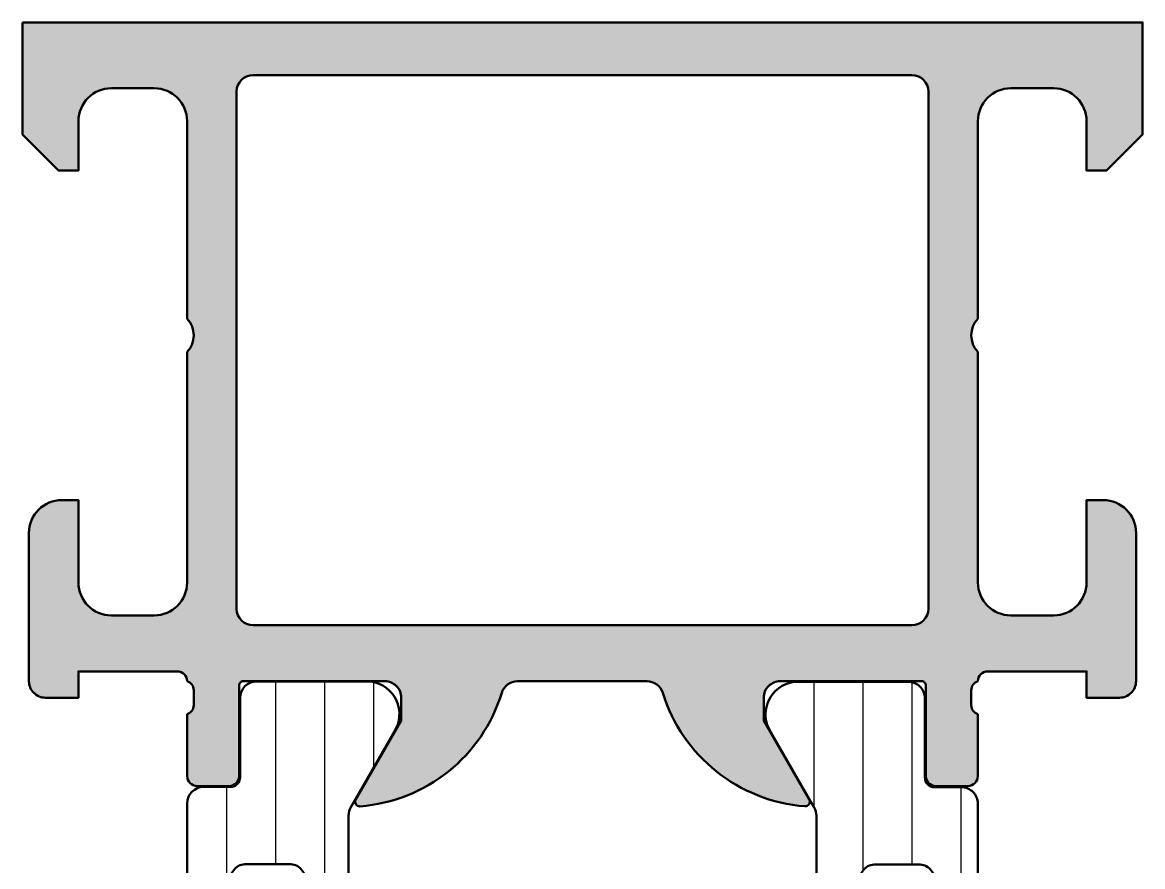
# Model space of a CAD drawing. Extents: x 0 to 99.5, y 0 to 75.
# Drawn here: x 25 to 59, y 49.37 to 75 of the extents above; entities that cross this region are included whole.
import ezdxf

# ---------------------------------------------------------------- set-up
doc = ezdxf.new("R2010")
doc.units = 0
for name, color, linetype, lineweight in [('0S-Alu contour', 7, 'Continuous', 50), ('0S-Alu hatch', 252, 'Continuous', 25), ('0S-Plastic contour', 254, 'Continuous', 50), ('0S-Plastic hatch', 253, 'Continuous', 25)]:
    doc.layers.add(name, color=color, linetype=linetype, lineweight=lineweight)
pattern_1 = [(90, (0, 0), (-1.4859, 0), [])]

# ---------------------------------------------------------------- blocks, each defined once
blk = doc.blocks.new('278494__E409FA07_4B68_46C9_A946_C04938913BA2___253997F3_532F_47BC_B5EF_C2DB76C4D0B0_')
at = {"layer": '0S-Plastic hatch'}
h = blk.add_hatch(dxfattribs=at)
h.set_pattern_fill('ANSI31', color=256, scale=0.4680000000000001, angle=45, style=0)
h.set_pattern_definition(pattern_1)
edge = h.paths.add_edge_path()
edge.add_line((49.10001335768118, 50.91837585755105), (49.10109967011226, 16.56410710195165))
edge.add_ellipse((48.60109967042158, 16.56408951432983), major_axis=(-0.5000000000000039, 0), ratio=1, start_angle=150.0020786985385, end_angle=180.0020153930485, ccw=False)
edge.add_line((49.03412144206225, 16.31410522425305), (47.71573444427519, 14.03040062299795))
edge.add_arc((48.48087800394226, 13.49523790017699), 0.9337257663774359, 145.0299865112281, 265.9377034822482)
edge.add_line((48.41473187801976, 12.56385801161241), (51.89127337382561, 12.56247964232921))
edge.add_arc((51.98301131253415, 12.96209423562533), 0.4100093566904566, 257.0708527112512, 365.3209498611013)
edge.add_line((52.39125388022087, 13.00011631476727), (52.39083500000806, 15.40011468410577))
edge.add_ellipse((52.69083499981127, 15.40012555034009), major_axis=(-0.299999999999997, 0), ratio=1, start_angle=-89.99792470211378, end_angle=0.002075297898500139, ccw=False)
edge.add_line((52.69082413357695, 15.70012555014329), (53.50115546639186, 15.7001541765615))
edge.add_arc((53.50114003500755, 16.20015149742134), 0.499997321097973, 270.0017683158601, 360.0023822800018)
edge.add_line((54.00113735567333, 16.20017228662405), (54.00245790066327, 17.04124453175193))
edge.add_ellipse((54.20245790066326, 17.04124453175193), major_axis=(-0.1999999999999886, 0), ratio=1, start_angle=270, end_angle=360, ccw=False)
edge.add_line((54.20245790066326, 17.24124453175192), (58.30245790065162, 17.24124453175192))
edge.add_arc((58.30245790065163, 17.74124453175192), 0.5000000000000036, 269.9999999999992, 360)
edge.add_line((58.80245790065163, 17.74124453175192), (58.80245790065117, 18.57199375510997))
edge.add_arc((57.80245790065171, 18.57199375510995), 0.9999999999994599, 0, 74.99999999891914)
edge.add_line((58.06127694577231, 19.53791958139361), (57.30245790065174, 19.74124453175186))
edge.add_line((57.30245790065174, 19.74124453175186), (57.30245790065162, 18.74124453175192))
edge.add_line((57.30245790065162, 18.74124453175192), (55.00245790066327, 18.74124453175192))
edge.add_ellipse((55.00416714638449, 19.74537101595356), major_axis=(-1.004127938958018, 0), ratio=1, start_angle=0.23408772131568867, end_angle=89.90246998467933, ccw=False)
edge.add_line((54.00004758793659, 19.74126856077778), (54.00004758793659, 22.74114691492147))
edge.add_ellipse((55.00416693450429, 22.73711855907433), major_axis=(-1.004127427074074, 0), ratio=1, start_angle=270.0975179750846, end_angle=359.770140321516, ccw=False)
edge.add_line((55.00245790066323, 23.74124453175193), (57.30245790065163, 23.74124453175193))
edge.add_line((57.30245790065163, 23.74124453175193), (57.30245790065162, 22.74124453175192))
edge.add_line((57.30245790065162, 22.74124453175192), (58.06127694577229, 22.9445694820801))
edge.add_arc((57.8024579006515, 23.91049530836434), 1.000000000000067, 285.0000000010829, 360)
edge.add_line((58.80245790065156, 23.91049530836431), (58.80245790065157, 24.74124453175198))
edge.add_arc((58.30245790065163, 24.74124453175198), 0.4999999999999503, 0, 90)
edge.add_line((58.30245790065163, 25.24124453175193), (54.20245790066334, 25.24124453175192))
edge.add_ellipse((54.20418645355861, 25.44541762759517), major_axis=(-0.2041804127758787, 0), ratio=1, start_angle=1.1558689438169267, end_angle=89.51493893428051, ccw=False)
edge.add_line((54.00004758793658, 25.44129882875583), (54.00002466637857, 51.28266563830801))
edge.add_arc((53.50002734551873, 51.28265020692371), 0.4999973210979765, 0.0017683158931002, 90.00238227991125)
edge.add_line((53.50000655631604, 51.78264752758949), (52.68967522350112, 51.7826189011713))
edge.add_ellipse((52.68966435726681, 52.08261890097451), major_axis=(-0.3000000000000041, 0), ratio=1, start_angle=0.002075297898500139, end_angle=90.0020752978848, ccw=False)
edge.add_line((52.38966435746359, 52.08260803474018), (52.38990937804442, 54.48260642812567))
edge.add_arc((51.88991340083818, 54.4825909575059), 0.4999959774455817, 0.0017728167248697, 90.00237777907287)
edge.add_line((51.88989265096827, 54.98258693452093), (48.41335115516244, 54.98246028705684))
edge.add_arc((48.55569765604421, 53.99264736758614), 0.9999960709244795, 98.18368334978535, 212.7290913977266)
edge.add_line((47.71446458982397, 53.45198197183561), (49.03301701928037, 51.16837288258624))
edge.add_ellipse((48.60001335802833, 50.91835722439185), major_axis=(-0.5000000000000445, 0), ratio=1, start_angle=180.0021352027152, end_angle=210.0020718972304, ccw=False)
edge = h.paths.add_edge_path()
edge.add_ellipse((52.20057596571727, 48.94123218105939), major_axis=(-0.5000000020876287, 0), ratio=1, start_angle=180, end_angle=270.001899102617, ccw=False)
edge.add_line((52.7005759678049, 48.9412321828775), (52.70057596780491, 40.09123828639324))
edge.add_ellipse((52.2005759656476, 40.09123828827069), major_axis=(-0.5000000021573073, 0), ratio=1, start_angle=89.99810091050358, end_angle=180, ccw=False)
edge.add_line((52.20055939296528, 39.59123828638804), (50.90056528665254, 39.59123828638804))
edge.add_ellipse((50.90056164729581, 40.09123464703129), major_axis=(-0.4999963606564967, 0), ratio=1, start_angle=-0.000417042864683026, end_angle=90.00041704259593, ccw=False)
edge.add_line((50.40056528665257, 40.09123828638805), (50.40056528665256, 48.94123218287235))
edge.add_ellipse((50.90056164729592, 48.94123582222899), major_axis=(-0.4999963606566104, 0), ratio=1, start_angle=-90.0004170425845, end_angle=0.00041704286462618256, ccw=False)
edge.add_line((50.90056528665254, 49.44123218287235), (52.20055939292045, 49.44123218287235))
edge = h.paths.add_edge_path()
edge.add_line((50.40056528664218, 29.39123218357601), (50.40056528664217, 38.09123828709168))
edge.add_ellipse((50.90056528664218, 38.09123828708648), major_axis=(-0.5000000000000142, 0), ratio=1, start_angle=270.000000001192, end_angle=360, ccw=False)
edge.add_line((50.90056528663178, 38.59123828708649), (52.2005759677841, 38.5912382870865))
edge.add_ellipse((52.20057596779453, 38.09123828708649), major_axis=(-0.5000000000000071, 0), ratio=1, start_angle=180, end_angle=270.00000000119445, ccw=False)
edge.add_line((52.70057596779453, 38.0912382870917), (52.70057596779452, 29.39123218357601))
edge.add_ellipse((52.20057596779452, 29.39123218357082), major_axis=(-0.5, 0), ratio=1, start_angle=90, end_angle=180, ccw=False)
edge.add_line((52.20057596779452, 28.89123218357081), (50.90056528664216, 28.89123218357082))
edge.add_ellipse((50.90056528664216, 29.39123218357081), major_axis=(-0.4999999999999929, 0), ratio=1, start_angle=0, end_angle=89.9999999999992, ccw=False)
edge = h.paths.add_edge_path()
edge.add_ellipse((50.9005616472855, 27.39123582292748), major_axis=(-0.4999963606565677, 0), ratio=1, start_angle=-90.00041704259098, end_angle=0.00041704286462618256, ccw=False)
edge.add_line((50.90056528664217, 27.89123218357081), (52.20055939291009, 27.89123218357082))
edge.add_ellipse((52.2005759657069, 27.39123218175785), major_axis=(-0.5000000020876216, 0), ratio=1, start_angle=180, end_angle=270.0018991026154, ccw=False)
edge.add_line((52.70057596779452, 27.39123218357595), (52.70057596779452, 18.54122302830261))
edge.add_ellipse((52.20059122658359, 18.54122302829741), major_axis=(-0.4999847412109304, 0), ratio=1, start_angle=89.9999999999992, end_angle=180, ccw=False)
edge.add_line((52.20059122658359, 18.04123828708648), (50.90058054543124, 18.04123828708649))
edge.add_ellipse((50.90058054543123, 18.54125354587554), major_axis=(-0.5000152587890554, 0), ratio=1, start_angle=0, end_angle=90.0000000000008, ccw=False)
edge.add_line((50.40056528664218, 18.54125354588073), (50.40056528664218, 27.39123218357081))
at = {"layer": '0S-Alu contour', "color": 7}
for points in [[(50.90056528665254, 49.44123218287235), (52.20055939292045, 49.44123218287235)], [(50.40056528665257, 40.09123828638805), (50.40056528665256, 48.94123218287235)], [(52.7005759678049, 48.9412321828775), (52.70057596780491, 40.09123828639324)], [(52.20055939296528, 39.59123828638804), (50.90056528665254, 39.59123828638804)], [(50.90056528663178, 38.59123828708649), (52.2005759677841, 38.5912382870865)], [(50.40056528664218, 29.39123218357601), (50.40056528664217, 38.09123828709168)], [(52.70057596779453, 38.0912382870917), (52.70057596779452, 29.39123218357601)], [(52.20057596779452, 28.89123218357081), (50.90056528664216, 28.89123218357082)], [(50.90056528664217, 27.89123218357081), (52.20055939291009, 27.89123218357082)], [(50.40056528664218, 18.54125354588073), (50.40056528664218, 27.39123218357081)], [(52.70057596779452, 27.39123218357595), (52.70057596779452, 18.54122302830261)], [(52.20059122658359, 18.04123828708648), (50.90058054543124, 18.04123828708649)]]:
    blk.add_lwpolyline(points, dxfattribs=at)
at = {"layer": '0S-Alu contour', "color": 7, "extrusion": (0, 0, -1)}
for centre, radius, start, end in [((-50.90056164729592, 48.94123582222899), 0.4999963606566104, 359.9995829571354, 90.00041704258453), ((-52.20057596571727, 48.94123218105939), 0.5000000020876287, 89.99810089738295, 180), ((-50.90056164729581, 40.09123464703129), 0.4999963606564967, 269.9995829574041, 0.0004170428646345), ((-52.2005759656476, 40.09123828827069), 0.5000000021573073, 180, 270.0018990894964), ((-50.90056528664218, 38.09123828708648), 0.5000000000000142, 0, 89.99999999880797), ((-52.20057596779453, 38.09123828708649), 0.5000000000000071, 89.99999999880554, 180), ((-50.90056528664216, 29.39123218357081), 0.4999999999999929, 270.0000000000008, 0), ((-52.20057596779452, 29.39123218357082), 0.5, 180, 270), ((-50.9005616472855, 27.39123582292748), 0.4999963606565677, 359.9995829571354, 90.00041704259102), ((-52.2005759657069, 27.39123218175785), 0.5000000020876216, 89.99810089738456, 180), ((-50.90058054543123, 18.54125354587554), 0.5000152587890554, 269.9999999999992, 0), ((-52.20059122658359, 18.54122302829741), 0.4999847412109304, 180, 270.0000000000008)]:
    blk.add_arc(centre, radius, start, end, dxfattribs=at)
at = {"layer": '0S-Plastic contour', "color": 7}
for points in [[(51.88989265096827, 54.98258693452093), (48.41335115516244, 54.98246028705684)], [(52.38966435746359, 52.08260803474018), (52.38990937804442, 54.48260642812567)], [(47.71446458982397, 53.45198197183561), (49.03301701928037, 51.16837288258624)], [(53.50000655631604, 51.78264752758949), (52.68967522350112, 51.7826189011713)], [(54.00004758793658, 25.44129882875583), (54.00002466637857, 51.28266563830801)], [(49.10001335768118, 50.91837585755105), (49.10109967011226, 16.56410710195165)], [(58.30245790065163, 25.24124453175193), (54.20245790066334, 25.24124453175192)], [(58.80245790065156, 23.91049530836431), (58.80245790065157, 24.74124453175198)], [(55.00245790066323, 23.74124453175193), (57.30245790065163, 23.74124453175193), (57.30245790065162, 22.74124453175192), (58.06127694577229, 22.9445694820801)], [(54.00004758793659, 19.74126856077778), (54.00004758793659, 22.74114691492147)], [(58.06127694577231, 19.53791958139361), (57.30245790065174, 19.74124453175186), (57.30245790065162, 18.74124453175192), (55.00245790066327, 18.74124453175192)], [(58.80245790065163, 17.74124453175192), (58.80245790065117, 18.57199375510997)], [(54.00113735567333, 16.20017228662405), (54.00245790066327, 17.04124453175193)], [(54.20245790066326, 17.24124453175192), (58.30245790065162, 17.24124453175192)], [(49.03412144206225, 16.31410522425305), (47.71573444427519, 14.03040062299795)], [(52.69082413357695, 15.70012555014329), (53.50115546639186, 15.7001541765615)], [(52.39125388022087, 13.00011631476727), (52.39083500000806, 15.40011468410577)], [(48.41473187801976, 12.56385801161241), (51.89127337382561, 12.56247964232921)]]:
    blk.add_lwpolyline(points, dxfattribs=at)
for centre, radius, start, end in [((48.55569765604421, 53.99264736758614), 0.9999960709244795, 98.18368334978535, 212.7290913977266), ((51.88991340083818, 54.4825909575059), 0.4999959774455817, 0.0017728167248697, 90.00237777907287), ((53.50002734551873, 51.28265020692371), 0.4999973210979765, 0.0017683158931002, 90.00238227991125), ((58.30245790065163, 24.74124453175198), 0.4999999999999503, 0, 90), ((57.8024579006515, 23.91049530836434), 1.000000000000067, 285.0000000010829, 0), ((57.80245790065171, 18.57199375510995), 0.9999999999994599, 0, 74.99999999891914), ((58.30245790065163, 17.74124453175192), 0.5000000000000036, 269.9999999999992, 0), ((53.50114003500755, 16.20015149742134), 0.499997321097973, 270.0017683158601, 0.0023822800018465), ((48.48087800394226, 13.49523790017699), 0.9337257663774359, 145.0299865112281, 265.9377034822482), ((51.98301131253415, 12.96209423562533), 0.4100093566904566, 257.0708527112512, 5.320949861101293)]:
    blk.add_arc(centre, radius, start, end, dxfattribs=at)
at = {"layer": '0S-Plastic contour', "color": 7, "extrusion": (0, 0, -1)}
for centre, radius, start, end in [((-52.68966435726681, 52.08261890097451), 0.3000000000000041, 269.9979247021152, 359.9979247021015), ((-48.60001335802833, 50.91835722439185), 0.5000000000000445, 149.9979281027696, 179.9978647972848), ((-54.20418645355861, 25.44541762759517), 0.2041804127758787, 270.4850610657195, 358.8441310561831), ((-55.00416693450429, 22.73711855907433), 1.004127427074074, 0.2298596784839961, 89.90248202491541), ((-55.00416714638449, 19.74537101595356), 1.004127938958018, 270.0975300153207, 359.7659122786843), ((-54.20245790066326, 17.04124453175193), 0.1999999999999886, 0, 90), ((-48.60109967042158, 16.56408951432983), 0.5000000000000039, 179.9979846069515, 209.9979213014615), ((-52.69083499981127, 15.40012555034009), 0.299999999999997, 359.9979247021015, 89.99792470211386)]:
    blk.add_arc(centre, radius, start, end, dxfattribs=at)
blk = doc.blocks.new('278494__2B57D407_AF23_4EA8_9488_E07FFDFF017F___48A98C68_042B_4F08_BE9D_E976C84121B2_')
at = {"layer": '0S-Plastic hatch'}
h = blk.add_hatch(dxfattribs=at)
h.set_pattern_fill('ANSI31', color=256, scale=0.4680000000000001, angle=45, style=0)
h.set_pattern_definition(pattern_1)
edge = h.paths.add_edge_path()
edge.add_line((29.99877796263965, 51.29239849579136), (29.99989065212846, 16.20989978628896))
edge.add_arc((30.49988797297496, 16.20991564438835), 0.4999973210979844, 180.0018172140356, 270.0020240769151)
edge.add_line((30.49990563628357, 15.70991832360236), (31.31024036318132, 15.70994695015035))
edge.add_ellipse((31.31025096122688, 15.40994695033755), major_axis=(-0.2999999999999952, 0), ratio=1, start_angle=179.9941505606587, end_angle=270.0020240776059, ccw=False)
edge.add_line((31.61025095966345, 15.40991632274461), (31.61000594044926, 13.00995942318864))
edge.add_arc((32.11000191765549, 13.00997489380615), 0.4999959774455781, 180.0017728165192, 270.0020872367506)
edge.add_line((32.11002013208574, 12.50997891669234), (35.58656416333124, 12.51010556425521))
edge.add_arc((35.44421766244946, 13.49991848372592), 0.9999960709244822, 278.1836833497857, 392.729091397724)
edge.add_line((36.28545072866974, 14.04058387947641), (34.96689829921332, 16.32419296872581))
edge.add_ellipse((35.39990196046537, 16.57420862692021), major_axis=(-0.500000000000057, 0), ratio=1, start_angle=0.0018117430832944592, end_angle=30.002071897229484, ccw=False)
edge.add_line((34.89990196071528, 16.57419281647699), (34.89881564832208, 50.92846052653914))
edge.add_ellipse((35.39881564807214, 50.92847633698223), major_axis=(-0.5000000000000295, 0), ratio=1, start_angle=-29.997921301458405, end_angle=0.0018117430832944592, ccw=False)
edge.add_line((34.96579387643144, 51.17846062705901), (36.28418087421845, 53.46216522831403))
edge.add_arc((35.44290864355972, 54.00276968240859), 0.9999960709244801, 327.2750591980408, 441.8204672459872)
edge.add_line((35.58518344047393, 54.99259291108501), (32.1086392008576, 54.99246626352849))
edge.add_arc((32.10865741528784, 54.49247028641469), 0.4999959774455663, 90.00208723675065, 180.0100001036723)
edge.add_line((31.6086614454578, 54.49238301974997), (31.60908031411313, 52.09249266103334))
edge.add_ellipse((31.30908031868242, 52.09244030097198), major_axis=(-0.2999999999999998, 0), ratio=1, start_angle=90.00202407656298, end_angle=180.010000035117, ccw=False)
edge.add_line((31.30909091672252, 51.79244030115917), (30.49875762017753, 51.79241167467669))
edge.add_arc((30.49877528348613, 51.29241435389072), 0.4999973210979595, 90.00202407691594, 180.0018172140356)
edge = h.paths.add_edge_path()
edge.add_line((31.29933935069917, 40.10133366773611), (31.29933935069917, 48.95134282300945))
edge.add_ellipse((31.7993240919101, 48.95134282301465), major_axis=(-0.4999847412109304, 0), ratio=1, start_angle=269.9999999999992, end_angle=360, ccw=False)
edge.add_line((31.79932409191011, 49.45132756422558), (33.09933477306245, 49.45132756422558))
edge.add_ellipse((33.09933477306246, 48.95131230543652), major_axis=(-0.5000152587890554, 0), ratio=1, start_angle=180, end_angle=270.0000000000008, ccw=False)
edge.add_line((33.59935003185152, 48.95131230543133), (33.59935003185152, 40.10133366774126))
edge.add_ellipse((33.09935367120819, 40.10133002838458), major_axis=(-0.4999963606565677, 0), ratio=1, start_angle=89.9995829574089, end_angle=180.0004170428646, ccw=False)
edge.add_line((33.09935003185151, 39.60133366774126), (31.7993559255836, 39.60133366774126))
edge.add_ellipse((31.79933935278679, 40.10133366955422), major_axis=(-0.5000000020876216, 0), ratio=1, start_angle=0, end_angle=90.00189910261582, ccw=False)
edge = h.paths.add_edge_path()
edge.add_line((31.29933935069916, 29.40132756422037), (31.29933935069917, 38.10133366773606))
edge.add_ellipse((31.79933935069917, 38.10133366774126), major_axis=(-0.5, 0), ratio=1, start_angle=270, end_angle=360, ccw=False)
edge.add_line((31.79933935069917, 38.60133366774126), (33.09935003185153, 38.60133366774126))
edge.add_ellipse((33.09935003185153, 38.10133366774127), major_axis=(-0.4999999999999929, 0), ratio=1, start_angle=180, end_angle=270, ccw=False)
edge.add_line((33.59935003185152, 38.10133366773607), (33.59935003185152, 29.40132756422038))
edge.add_ellipse((33.0993500318515, 29.40132756422559), major_axis=(-0.5000000000000142, 0), ratio=1, start_angle=90.000000001192, end_angle=180, ccw=False)
edge.add_line((33.0993500318619, 28.90132756422558), (31.79933935070958, 28.90132756422558))
edge.add_ellipse((31.79933935069916, 29.40132756422558), major_axis=(-0.5, 0), ratio=1, start_angle=0, end_angle=90.00000000119371, ccw=False)
edge = h.paths.add_edge_path()
edge.add_line((31.29933935068879, 18.55133366843456), (31.29933935068879, 27.40132756491882))
edge.add_ellipse((31.79933935284609, 27.40132756304137), major_axis=(-0.5000000021573073, 0), ratio=1, start_angle=269.9981009105044, end_angle=360, ccw=False)
edge.add_line((31.7993559255284, 27.90132756492402), (33.09935003184114, 27.90132756492404))
edge.add_ellipse((33.09935367119786, 27.40133120428077), major_axis=(-0.4999963606565109, 0), ratio=1, start_angle=179.9995829571355, end_angle=270.0004170425959, ccw=False)
edge.add_line((33.59935003184113, 27.40132756492401), (33.59935003184113, 18.55133366843972))
edge.add_ellipse((33.09935367119775, 18.55133002908308), major_axis=(-0.4999963606566246, 0), ratio=1, start_angle=89.9995829574155, end_angle=180.0004170428646, ccw=False)
edge.add_line((33.09935003184113, 18.05133366843971), (31.79935592557323, 18.05133366843971))
edge.add_ellipse((31.7993393527764, 18.55133367025268), major_axis=(-0.5000000020876216, 0), ratio=1, start_angle=0, end_angle=90.00189910261747, ccw=False)
at = {"layer": '0S-Alu contour', "color": 7}
for points in [[(31.79932409191011, 49.45132756422558), (33.09933477306245, 49.45132756422558)], [(31.29933935069917, 40.10133366773611), (31.29933935069917, 48.95134282300945)], [(33.59935003185152, 48.95131230543133), (33.59935003185152, 40.10133366774126)], [(33.09935003185151, 39.60133366774126), (31.7993559255836, 39.60133366774126)], [(31.79933935069917, 38.60133366774126), (33.09935003185153, 38.60133366774126)], [(31.29933935069916, 29.40132756422037), (31.29933935069917, 38.10133366773606)], [(33.59935003185152, 38.10133366773607), (33.59935003185152, 29.40132756422038)], [(33.0993500318619, 28.90132756422558), (31.79933935070958, 28.90132756422558)], [(31.7993559255284, 27.90132756492402), (33.09935003184114, 27.90132756492404)], [(31.29933935068879, 18.55133366843456), (31.29933935068879, 27.40132756491882)], [(33.59935003184113, 27.40132756492401), (33.59935003184113, 18.55133366843972)], [(33.09935003184113, 18.05133366843971), (31.79935592557323, 18.05133366843971)]]:
    blk.add_lwpolyline(points, dxfattribs=at)
at = {"layer": '0S-Alu contour', "color": 7, "extrusion": (0, 0, -1)}
for centre, radius, start, end in [((-31.7993240919101, 48.95134282301465), 0.4999847412109304, 0, 90.00000000000081), ((-33.09933477306246, 48.95131230543652), 0.5000152587890554, 89.9999999999992, 180), ((-31.79933935278679, 40.10133366955422), 0.5000000020876216, 269.9981008973842, 0), ((-33.09935367120819, 40.10133002838458), 0.4999963606565677, 179.9995829571354, 270.0004170425911), ((-31.79933935069917, 38.10133366774126), 0.5, 0, 90), ((-33.09935003185153, 38.10133366774127), 0.4999999999999929, 90, 180), ((-31.79933935069916, 29.40132756422558), 0.5, 269.9999999988063, 0), ((-33.0993500318515, 29.40132756422559), 0.5000000000000142, 180, 269.999999998808), ((-31.79933935284609, 27.40132756304137), 0.5000000021573073, 0, 90.00189908949562), ((-33.09935367119786, 27.40133120428077), 0.4999963606565109, 89.99958295740409, 180.0004170428646), ((-31.7993393527764, 18.55133367025268), 0.5000000020876216, 269.9981008973825, 0), ((-33.09935367119775, 18.55133002908308), 0.4999963606566246, 179.9995829571354, 270.0004170425845)]:
    blk.add_arc(centre, radius, start, end, dxfattribs=at)
at = {"layer": '0S-Plastic contour', "color": 7}
for points in [[(35.58518344047393, 54.99259291108501), (32.1086392008576, 54.99246626352849)], [(31.6086614454578, 54.49238301974997), (31.60908031411313, 52.09249266103334)], [(34.96579387643144, 51.17846062705901), (36.28418087421845, 53.46216522831403)], [(31.30909091672252, 51.79244030115917), (30.49875762017753, 51.79241167467669)], [(29.99877796263965, 51.29239849579136), (29.99989065212846, 16.20989978628896)], [(34.89990196071528, 16.57419281647699), (34.89881564832208, 50.92846052653914)], [(36.28545072866974, 14.04058387947641), (34.96689829921332, 16.32419296872581)], [(30.49990563628357, 15.70991832360236), (31.31024036318132, 15.70994695015035)], [(31.61025095966345, 15.40991632274461), (31.61000594044926, 13.00995942318864)], [(32.11002013208574, 12.50997891669234), (35.58656416333124, 12.51010556425521)]]:
    blk.add_lwpolyline(points, dxfattribs=at)
for centre, radius, start, end in [((32.10865741528784, 54.49247028641469), 0.4999959774455663, 90.00208723675065, 180.0100001036723), ((35.44290864355972, 54.00276968240859), 0.9999960709244801, 327.2750591980408, 81.82046724598729), ((30.49877528348613, 51.29241435389072), 0.4999973210979595, 90.00202407691594, 180.0018172140356), ((30.49988797297496, 16.20991564438835), 0.4999973210979844, 180.0018172140356, 270.0020240769151), ((35.44421766244946, 13.49991848372592), 0.9999960709244822, 278.1836833497857, 32.72909139772397), ((32.11000191765549, 13.00997489380615), 0.4999959774455781, 180.0017728165192, 270.0020872367506)]:
    blk.add_arc(centre, radius, start, end, dxfattribs=at)
at = {"layer": '0S-Plastic contour', "color": 7, "extrusion": (0, 0, -1)}
for centre, radius, start, end in [((-31.30908031868242, 52.09244030097198), 0.2999999999999998, 179.989999964883, 269.997975923437), ((-35.39881564807214, 50.92847633698223), 0.5000000000000295, 359.9981882569167, 29.99792130145844), ((-35.39990196046537, 16.57420862692021), 0.500000000000057, 329.9979281027705, 359.9981882569167), ((-31.31025096122688, 15.40994695033755), 0.2999999999999952, 89.99797592239412, 180.0058494393413)]:
    blk.add_arc(centre, radius, start, end, dxfattribs=at)
blk = doc.blocks.new('345110__2F3C91F0_8526_45E7_B846_BAB7FAEF8F43_')
at = {"layer": '0S-Alu hatch'}
h = blk.add_hatch(color=256, dxfattribs=at)
edge = h.paths.add_edge_path()
edge.add_line((25.00000106811058, 75), (25.00000106811058, 71.5999679203087))
edge.add_line((25.00000106811058, 71.5999679203087), (26.09997665404808, 70.49999257278978))
edge.add_line((26.09997665404808, 70.49999257278978), (26.69995223998558, 70.49999257278978))
edge.add_line((26.69995223998558, 70.49999257278978), (26.69995223998558, 72.00045009804307))
edge.add_ellipse((27.70003863926112, 72.00035606868471), major_axis=(-1.00008640369592, 0), ratio=1, start_angle=270.004949886159, end_angle=359.99461298015063, ccw=False)
edge.add_line((27.69995223998558, 73.00044246864853), (29.00000106811057, 73.00044246864854))
edge.add_ellipse((28.99994625942234, 72.00038766034936), major_axis=(-1.000054809801096, 0), ratio=1, start_angle=180.002703004082, end_angle=269.99685986559257, ccw=False)
edge.add_line((30.00000106811057, 72.00043483925599), (30.00000106811058, 65.99999972534715))
edge.add_ellipse((29.47516172779222, 65.49999972534715), major_axis=(-0.724883668698509, 0), ratio=1, start_angle=136.3884232636867, end_angle=223.6115767363134, ccw=False)
edge.add_line((30.00000106811058, 64.99999972534715), (30.00000106811058, 57.99999972534715))
edge.add_ellipse((28.99994227038162, 58.00005852307612), major_axis=(-1.000058799457449, 0), ratio=1, start_angle=90.0033686636416, end_angle=179.996631336242, ccw=False)
edge.add_line((29.00000106811059, 56.99999972534715), (27.69995223998556, 56.99999972534715))
edge.add_ellipse((27.70003971055452, 58.00008719591609), major_axis=(-1.000087474394151, 0), ratio=1, start_angle=0.005011256110094564, end_angle=89.99498874391782, ccw=False)
edge.add_line((26.69995223998558, 57.99999972534664), (26.69995223998558, 60.49999972534715))
edge.add_line((26.69995223998558, 60.49999972534715), (26.19995223998558, 60.49999972534715))
edge.add_arc((26.20003971055452, 59.49991225477821), 1.000087474394158, 90.00501125608184, 179.9949887438899)
edge.add_line((25.19995223998558, 59.49999972534765), (25.20001327514183, 54.99999972534715))
edge.add_arc((25.69998253452118, 54.99997661371017), 0.499969259913529, 179.9973514386468, 270.0035228322333)
edge.add_line((25.70001327514184, 54.50000735474169), (26.70001327514183, 54.49999972534715))
edge.add_line((26.70001327514183, 54.49999972534715), (26.70001327514182, 55.29999514771043))
edge.add_line((26.70001327514182, 55.29999514771043), (29.69995405472254, 55.29999514771043))
edge.add_ellipse((29.69988057415703, 54.99999515670939), major_axis=(-0.3000000000000337, 0), ratio=1, start_angle=180.024914814169, end_angle=269.9859662455922, ccw=False)
edge.add_ellipse((29.92104409925041, 54.73260501837409), major_axis=(-0.2788950563274296, 0), ratio=1, start_angle=178.8354106258988, end_angle=253.5801235805061, ccw=False)
edge.add_line((30.19988154579345, 54.7269366103757), (30.19988154579343, 54.27334261037571))
edge.add_ellipse((29.92101345015026, 54.26768195089865), major_axis=(-0.2789255417371505, 0), ratio=1, start_angle=106.42459455535351, end_angle=181.1628700728862, ccw=False)
edge.add_line((29.99988054579342, 54.00013861037571), (29.99988054579344, 52.12012761036719))
edge.add_arc((30.29988054579343, 52.12012761036719), 0.2999999999999971, 180, 270)
edge.add_line((30.29988054579343, 51.8201276103672), (31.27985486483622, 51.8201276103672))
edge.add_arc((31.27985486483622, 52.12012761036719), 0.2999999999999971, 270, 360)
edge.add_line((31.57985486483621, 52.12012761036719), (31.57985486483621, 54.88012925171087))
edge.add_ellipse((31.69985486483621, 54.88012925171086), major_axis=(-0.1199999999999974, 0), ratio=1, start_angle=269.99990065165457, end_angle=360, ccw=False)
edge.add_line((31.6998550729109, 55.00012925171068), (35.99987899779808, 55.00012179565966))
edge.add_ellipse((35.99989188005173, 54.50013467805168), major_axis=(-0.499987117773936, 0), ratio=1, start_angle=179.9993980350858, end_angle=270.00147623556404, ccw=False)
edge.add_line((36.49987899779808, 54.50012942505216), (36.49987899779808, 53.80012484741746))
edge.add_line((36.49987899779808, 53.80012484741746), (35.11780838561474, 51.40630046574698))
edge.add_arc((35.23619415551164, 51.33795063410185), 0.1367000000000003, 150.0000814796198, 274.3397826725443)
edge.add_arc((34.87711909478889, 56.06955313799685), 4.881907809369211, 274.3397826725372, 343.0454840365642)
edge.add_ellipse((40.02511063812291, 54.50012179565971), major_axis=(-0.4999999999999369, 0), ratio=1, start_angle=270, end_angle=343.0454840365644, ccw=False)
edge.add_line((40.02511063812291, 55.00012179565964), (43.95784164032277, 55.00012179565965))
edge.add_ellipse((43.95784164032285, 54.5001217956597), major_axis=(-0.4999999999999574, 0), ratio=1, start_angle=197.2895527157438, end_angle=270.000000000009, ccw=False)
edge.add_arc((49.1358846415434, 56.1118668983077), 4.923085062803209, 197.2895527157344, 265.5272736079399)
edge.add_arc((48.76262060419417, 51.34005844365998), 0.1367000000000132, 265.5272736079394, 389.9999185203864)
edge.add_line((48.88100637409109, 51.40840827530514), (47.50015270232688, 53.80012484741746))
edge.add_line((47.50015270232688, 53.80012484741746), (47.50015270232688, 54.50012942505418))
edge.add_ellipse((48.00013982007323, 54.50013467805167), major_axis=(-0.4999871177739381, 0), ratio=1, start_angle=-90.00147623556478, end_angle=0.0006019649143240713, ccw=False)
edge.add_line((48.00015270232688, 55.00012179565965), (52.3001766271981, 55.00012925171069))
edge.add_ellipse((52.30017683527279, 54.88012925171087), major_axis=(-0.1200000000000002, 0), ratio=1, start_angle=180, end_angle=270.0000993483455, ccw=False)
edge.add_line((52.42017683527279, 54.88012925171087), (52.42017683527279, 52.1201276103279))
edge.add_arc((52.72017683527278, 52.1201276103279), 0.29999999999999, 180, 270)
edge.add_line((52.72017683527278, 51.8201276103279), (53.70015115431558, 51.8201276103279))
edge.add_arc((53.70015115431558, 52.1201276103279), 0.2999999999999971, 270, 360)
edge.add_line((54.00015115431557, 52.1201276103279), (54.00015115431557, 54.00013861033642))
edge.add_ellipse((54.07901824995875, 54.26768195085935), major_axis=(-0.2789255417371511, 0), ratio=1, start_angle=-1.1628700728862214, end_angle=73.57540544464513, ccw=False)
edge.add_line((53.80015015431557, 54.27334261033641), (53.80015015431557, 54.72693661033641))
edge.add_ellipse((54.07898760085859, 54.73260501833478), major_axis=(-0.2788950563274022, 0), ratio=1, start_angle=-73.58012358050848, end_angle=1.16458937409692, ccw=False)
edge.add_ellipse((54.30015112597963, 54.99999515668176), major_axis=(-0.3000000000276625, 0), ratio=1, start_angle=270.01403375663676, end_angle=359.9750851880692, ccw=False)
edge.add_line((54.30007764540244, 55.29999514771043), (57.30001830577385, 55.29999514771043))
edge.add_line((57.30001830577385, 55.29999514771043), (57.30001830577385, 54.49999972534715))
edge.add_line((57.30001830577385, 54.49999972534715), (58.30001830577383, 54.50000735474168))
edge.add_arc((58.30004904639451, 54.99997661371016), 0.4999692599135209, 269.9964771677659, 360.0026485613531)
edge.add_line((58.80001830577384, 54.99999972534718), (58.8000793409301, 59.49999972534715))
edge.add_arc((57.79999187036115, 59.49991225477821), 1.000087474394158, 0.0050112561101264, 89.99498874391819)
edge.add_line((57.8000793409301, 60.49999972534715), (57.30007934093009, 60.49999972534715))
edge.add_line((57.30007934093009, 60.49999972534715), (57.30007934093009, 57.99999972534715))
edge.add_ellipse((56.29999194345703, 58.00008712280979), major_axis=(-1.000087401291883, 0), ratio=1, start_angle=90.00501389832078, end_angle=179.9949929319336, ccw=False)
edge.add_line((56.30007946013939, 56.99999972534715), (55.00003063201439, 56.99999972534715))
edge.add_ellipse((55.00008942974336, 58.00005852307612), major_axis=(-1.000058799457453, 0), ratio=1, start_angle=0.0033686637580103707, end_angle=89.9966313363588, ccw=False)
edge.add_line((54.00003063201438, 57.99999972534511), (54.00003063201438, 64.99999972534715))
edge.add_ellipse((54.52486997233275, 65.49999972534715), major_axis=(-0.724883668698509, 0), ratio=1, start_angle=-43.61157673631328, end_angle=43.611576736313395, ccw=False)
edge.add_line((54.00003063201438, 65.99999972534715), (54.00003063201438, 72.00043483925401))
edge.add_ellipse((55.00008544070262, 72.00038766034935), major_axis=(-1.000054809801103, 0), ratio=1, start_angle=270.0031401344082, end_angle=359.997296995918, ccw=False)
edge.add_line((55.00003063201439, 73.00044246864853), (56.30007946013939, 73.00044246864854))
edge.add_ellipse((56.29999301452374, 72.00035614156477), major_axis=(-1.000086330819877, 0), ratio=1, start_angle=180.0053828449331, end_angle=269.995047458617, ccw=False)
edge.add_line((57.30007934093009, 72.00045009804248), (57.30007934093009, 70.49999257278978))
edge.add_line((57.30007934093009, 70.49999257278978), (57.90005492686759, 70.49999257278978))
edge.add_line((57.90005492686759, 70.49999257278978), (59.00003051757813, 71.5999679203087))
edge.add_line((59.00003051757813, 71.5999679203087), (59, 75))
edge.add_line((59, 75), (25.00000106811058, 75))
edge = h.paths.add_edge_path()
edge.add_line((31.50001441955101, 57.19999667358933), (31.50001441955101, 72.8999938602501))
edge.add_ellipse((32.00001716041862, 72.89999111938249), major_axis=(-0.5000027408751199, 0), ratio=1, start_angle=270.0003140785705, end_angle=359.99968592151924, ccw=False)
edge.add_line((32.00001441955101, 73.3999938602501), (52.00001537322532, 73.3999938602501))
edge.add_ellipse((52.00001263235772, 72.89999111938249), major_axis=(-0.500002740875127, 0), ratio=1, start_angle=180.0003140784808, end_angle=269.99968592142943, ccw=False)
edge.add_line((52.50001537322533, 72.8999938602501), (52.50001537322532, 57.19999667359012))
edge.add_ellipse((52.00001263235771, 57.19999941445696), major_axis=(-0.500002740875127, 0), ratio=1, start_angle=90.00031407857142, end_angle=179.9996859215194, ccw=False)
edge.add_line((52.00001537322532, 56.69999667358934), (32.00001441955101, 56.69999667358934))
edge.add_ellipse((32.00001716041861, 57.19999941445694), major_axis=(-0.5000027408751128, 0), ratio=1, start_angle=0.00031407848081244083, end_angle=89.99968592143023, ccw=False)
at = {"layer": '0S-Alu contour', "color": 7}
for points in [[(25.00000106811058, 75), (25.00000106811058, 71.5999679203087), (26.09997665404808, 70.49999257278978), (26.69995223998558, 70.49999257278978), (26.69995223998558, 72.00045009804307)], [(57.30007934093009, 72.00045009804248), (57.30007934093009, 70.49999257278978), (57.90005492686759, 70.49999257278978), (59.00003051757813, 71.5999679203087), (59, 75), (25.00000106811058, 75)], [(32.00001441955101, 73.3999938602501), (52.00001537322532, 73.3999938602501)], [(27.69995223998558, 73.00044246864853), (29.00000106811057, 73.00044246864854)], [(31.50001441955101, 57.19999667358933), (31.50001441955101, 72.8999938602501)], [(52.50001537322533, 72.8999938602501), (52.50001537322532, 57.19999667359012)], [(55.00003063201439, 73.00044246864853), (56.30007946013939, 73.00044246864854)], [(30.00000106811057, 72.00043483925599), (30.00000106811058, 65.99999972534715)], [(54.00003063201438, 65.99999972534715), (54.00003063201438, 72.00043483925401)], [(30.00000106811058, 64.99999972534715), (30.00000106811058, 57.99999972534715)], [(54.00003063201438, 57.99999972534511), (54.00003063201438, 64.99999972534715)], [(26.69995223998558, 57.99999972534664), (26.69995223998558, 60.49999972534715), (26.19995223998558, 60.49999972534715)], [(57.8000793409301, 60.49999972534715), (57.30007934093009, 60.49999972534715), (57.30007934093009, 57.99999972534715)], [(25.19995223998558, 59.49999972534765), (25.20001327514183, 54.99999972534715)], [(58.80001830577384, 54.99999972534718), (58.8000793409301, 59.49999972534715)], [(29.00000106811059, 56.99999972534715), (27.69995223998556, 56.99999972534715)], [(56.30007946013939, 56.99999972534715), (55.00003063201439, 56.99999972534715)], [(52.00001537322532, 56.69999667358934), (32.00001441955101, 56.69999667358934)], [(25.70001327514184, 54.50000735474169), (26.70001327514183, 54.49999972534715), (26.70001327514182, 55.29999514771043), (29.69995405472254, 55.29999514771043)], [(54.30007764540244, 55.29999514771043), (57.30001830577385, 55.29999514771043), (57.30001830577385, 54.49999972534715), (58.30001830577383, 54.50000735474168)], [(31.57985486483621, 52.12012761036719), (31.57985486483621, 54.88012925171087)], [(31.6998550729109, 55.00012925171068), (35.99987899779808, 55.00012179565966)], [(40.02511063812291, 55.00012179565964), (43.95784164032277, 55.00012179565965)], [(48.00015270232688, 55.00012179565965), (52.3001766271981, 55.00012925171069)], [(52.42017683527279, 54.88012925171087), (52.42017683527279, 52.1201276103279)], [(30.19988154579345, 54.7269366103757), (30.19988154579343, 54.27334261037571)], [(36.49987899779808, 54.50012942505216), (36.49987899779808, 53.80012484741746), (35.11780838561474, 51.40630046574698)], [(48.88100637409109, 51.40840827530514), (47.50015270232688, 53.80012484741746), (47.50015270232688, 54.50012942505418)], [(53.80015015431557, 54.27334261033641), (53.80015015431557, 54.72693661033641)], [(29.99988054579342, 54.00013861037571), (29.99988054579344, 52.12012761036719)], [(54.00015115431557, 52.1201276103279), (54.00015115431557, 54.00013861033642)], [(30.29988054579343, 51.8201276103672), (31.27985486483622, 51.8201276103672)], [(52.72017683527278, 51.8201276103279), (53.70015115431558, 51.8201276103279)]]:
    blk.add_lwpolyline(points, dxfattribs=at)
at = {"layer": '0S-Alu contour', "color": 7, "extrusion": (0, 0, -1)}
for centre, radius, start, end in [((-32.00001716041862, 72.89999111938249), 0.5000027408751199, 0.0003140784807261, 89.99968592142947), ((-52.00001263235772, 72.89999111938249), 0.500002740875127, 90.00031407857054, 179.9996859215192), ((-27.70003863926112, 72.00035606868471), 1.00008640369592, 0.0053870198493499, 89.99505011384096), ((-28.99994625942234, 72.00038766034936), 1.000054809801096, 90.00314013440745, 179.997296995918), ((-55.00008544070262, 72.00038766034935), 1.000054809801103, 0.0027030040819815, 89.99685986559176), ((-56.29999301452374, 72.00035614156477), 1.000086330819877, 90.004952541383, 179.9946171550669), ((-29.47516172779222, 65.49999972534715), 0.724883668698509, 136.3884232636866, 223.6115767363133), ((-54.52486997233275, 65.49999972534715), 0.724883668698509, 316.3884232636866, 43.6115767363134), ((-27.70003971055452, 58.00008719591609), 1.000087474394151, 270.0050112560822, 359.9949887438899), ((-28.99994227038162, 58.00005852307612), 1.000058799457449, 180.003368663758, 269.9966313363584), ((-55.00008942974336, 58.00005852307612), 1.000058799457453, 270.0033686636412, 359.996631336242), ((-56.29999194345703, 58.00008712280979), 1.000087401291883, 180.0050070680665, 269.9949861016792), ((-32.00001716041861, 57.19999941445694), 0.5000027408751128, 270.0003140785698, 359.9996859215192), ((-52.00001263235771, 57.19999941445696), 0.500002740875127, 180.0003140784807, 269.9996859214286), ((-29.69988057415703, 54.99999515670939), 0.3000000000000337, 90.0140337544078, 179.975085185831), ((-54.30015112597963, 54.99999515668176), 0.3000000000276625, 0.0249148119308007, 89.98596624336322), ((-29.92104409925041, 54.73260501837409), 0.2788950563274296, 106.4198764194939, 181.1645893741013), ((-31.69985486483621, 54.88012925171086), 0.1199999999999974, 0, 90.00009934834546), ((-35.99989188005173, 54.50013467805168), 0.4999871177739361, 89.99852376443596, 180.0006019649143), ((-40.02511063812291, 54.50012179565971), 0.4999999999999369, 16.9545159634356, 90), ((-43.95784164032285, 54.5001217956597), 0.4999999999999574, 89.99999999999103, 162.7104472842562), ((-48.00013982007323, 54.50013467805167), 0.4999871177739381, 359.9993980350857, 90.00147623556484), ((-52.30017683527279, 54.88012925171087), 0.1200000000000002, 89.99990065165453, 180), ((-54.07898760085859, 54.73260501833478), 0.2788950563274022, 358.8354106259031, 73.5801235805086), ((-29.92101345015026, 54.26768195089865), 0.2789255417371505, 178.8371299271138, 253.5754054446465), ((-54.07901824995875, 54.26768195085935), 0.2789255417371511, 286.4245945553549, 1.162870072886224)]:
    blk.add_arc(centre, radius, start, end, dxfattribs=at)
at = {"layer": '0S-Alu contour', "color": 7}
for centre, radius, start, end in [((26.20003971055452, 59.49991225477821), 1.000087474394158, 90.00501125608184, 179.9949887438899), ((57.79999187036115, 59.49991225477821), 1.000087474394158, 0.0050112561101264, 89.99498874391819), ((25.69998253452118, 54.99997661371017), 0.499969259913529, 179.9973514386468, 270.0035228322333), ((58.30004904639451, 54.99997661371016), 0.4999692599135209, 269.9964771677659, 0.0026485613531484), ((34.87711909478889, 56.06955313799685), 4.881907809369211, 274.3397826725372, 343.0454840365642), ((49.1358846415434, 56.1118668983077), 4.923085062803209, 197.2895527157344, 265.5272736079399), ((30.29988054579343, 52.12012761036719), 0.2999999999999971, 180, 270), ((31.27985486483622, 52.12012761036719), 0.2999999999999971, 270, 0), ((52.72017683527278, 52.1201276103279), 0.29999999999999, 180, 270), ((53.70015115431558, 52.1201276103279), 0.2999999999999971, 270, 0), ((35.23619415551164, 51.33795063410185), 0.1367000000000003, 150.0000814796198, 274.3397826725443), ((48.76262060419417, 51.34005844365998), 0.1367000000000132, 265.5272736079394, 29.99991852038641)]:
    blk.add_arc(centre, radius, start, end, dxfattribs=at)
blk = doc.blocks.new('486970__579E891C_A909_45CB_A73C_9F224F2D0F19_')
at = {"layer": '0S-Alu contour', "color": 7}
blk.add_blockref('345110__2F3C91F0_8526_45E7_B846_BAB7FAEF8F43_', (0, 0), dxfattribs=at)
at = {"layer": '0S-Plastic contour', "color": 7}
for name in ['278494__2B57D407_AF23_4EA8_9488_E07FFDFF017F___48A98C68_042B_4F08_BE9D_E976C84121B2_', '278494__E409FA07_4B68_46C9_A946_C04938913BA2___253997F3_532F_47BC_B5EF_C2DB76C4D0B0_']:
    blk.add_blockref(name, (0, 0), dxfattribs=at)

msp = doc.modelspace()

# ---------------------------------------------------------------- block references
at = {"layer": '0S-Alu contour', "color": 7}
msp.add_blockref('486970__579E891C_A909_45CB_A73C_9F224F2D0F19_', (0, 0), dxfattribs=at)

doc.saveas('drawing.dxf')
